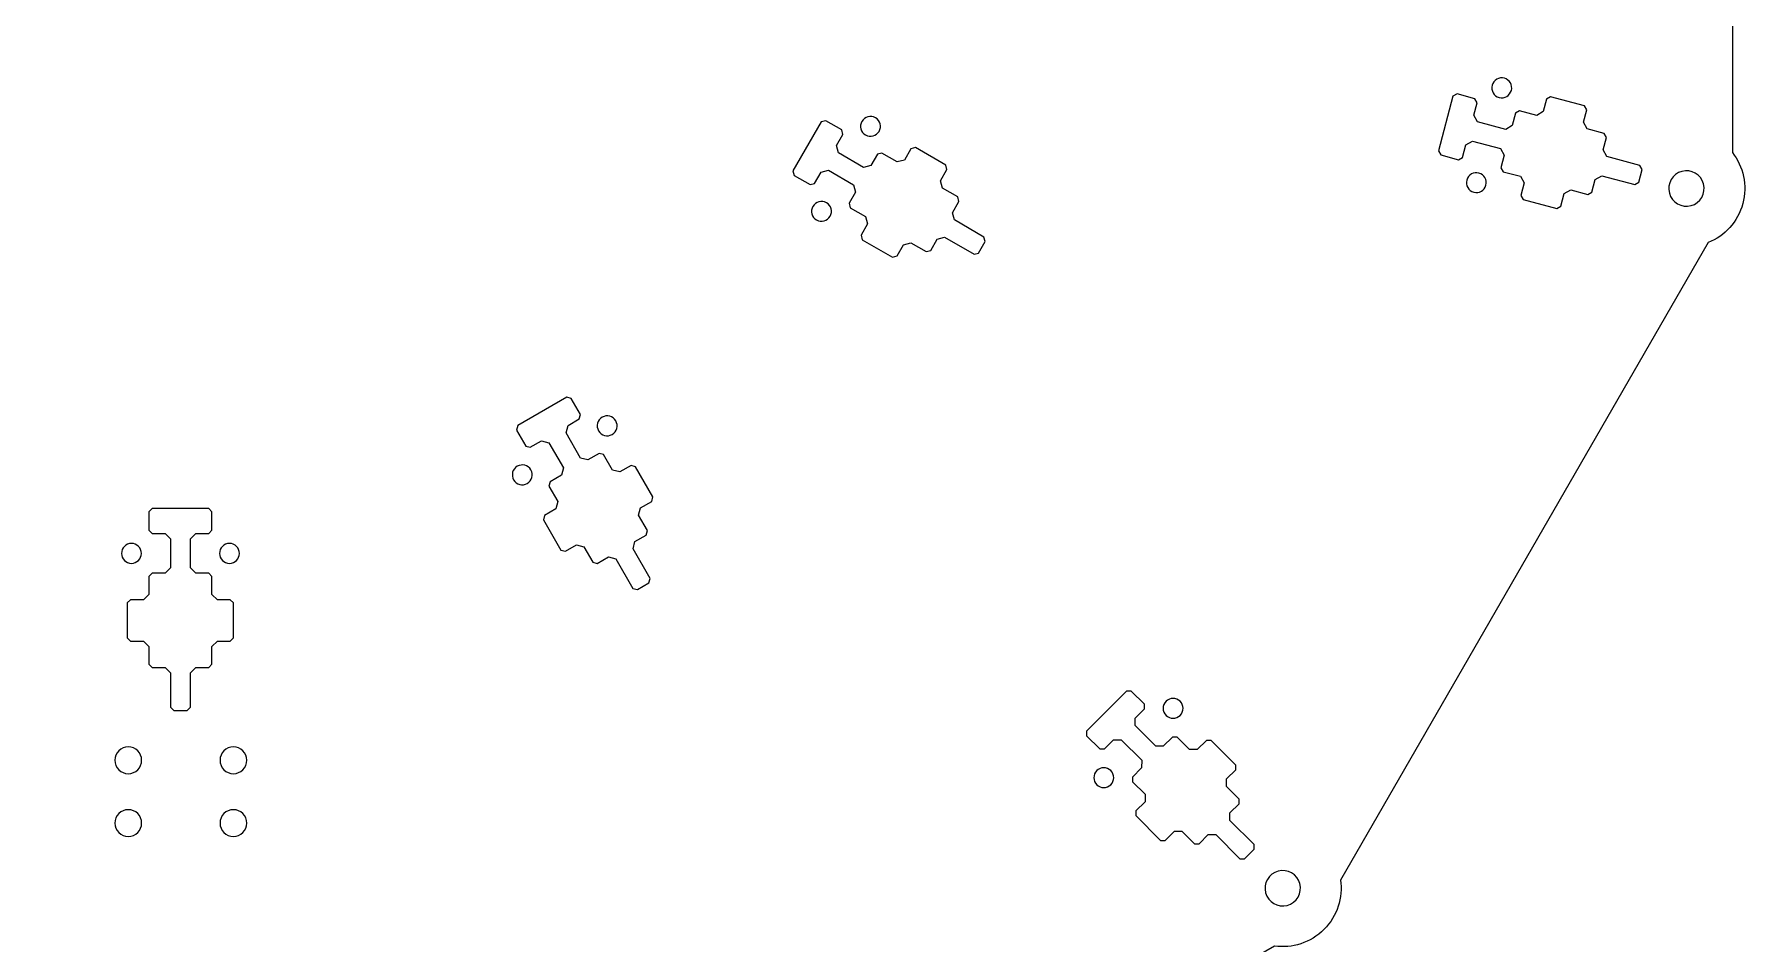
# Model space of a CAD drawing. Header units: millimetres. Extents: x -838 to 837, y -478 to 363.
# Drawn here: x -509 to -112.4, y -268.1 to -57.8 of the extents above; entities that cross this region are included whole.
import ezdxf

# ---------------------------------------------------------------- set-up
doc = ezdxf.new("R2010")
doc.units = ezdxf.units.MM
doc.header["$MEASUREMENT"] = 0
doc.layers.add('layer 1', color=7, linetype='Continuous')

msp = doc.modelspace()

# ---------------------------------------------------------------- linework, layer by layer
at = {"layer": 'layer 1', "color": 250, "lineweight": 9}
for points, knots in [([(-560.383, -359.3215), (-560.383, -359.3215), (-500.6636, -359.3215), (-500.6636, -359.3215), (-500.6636, -359.3215), (-500.6636, -359.3215), (-500.6638, -359.3213), (-500.6638, -359.3213), (-500.6638, -359.3213), (-498.8603, -359.3092), (-496.8282, -358.737), (-496.8059, -355.4042), (-496.8059, -355.4042), (-496.8059, -355.4042), (-496.8057, -334.1554), (-496.8057, -334.1554), (-496.8057, -334.1554), (-496.8057, -332.0253), (-495.139, -331.1553), (-493.2531, -331.1553), (-493.2531, -331.1553), (-493.2531, -331.1553), (-456.8051, -331.1552), (-456.8051, -331.1552), (-456.8051, -331.1552), (-455.1555, -331.1552), (-453.8048, -332.5057), (-453.8048, -334.1552), (-453.8048, -334.1552), (-453.8048, -334.1552), (-453.8053, -355.404), (-453.8053, -355.404), (-453.8053, -355.404), (-453.7758, -359.8174), (-449.9051, -359.2605), (-449.8954, -359.3215), (-449.8954, -359.3215), (-449.8954, -359.3215), (-390.1761, -359.3215), (-390.1761, -359.3215), (-390.1761, -359.3215), (-386.9491, -361.8473), (-382.6159, -362.8791), (-378.3527, -361.7368), (-378.3527, -361.7368), (-374.0895, -360.5945), (-370.8527, -357.5343), (-369.321, -353.7333), (-369.321, -353.7333), (-369.321, -353.7333), (-221.9159, -268.629), (-221.9159, -268.629), (-221.9159, -268.629), (-217.8583, -269.203), (-213.5898, -267.9299), (-210.4689, -264.809), (-210.4689, -264.809), (-207.348, -261.6881), (-206.0749, -257.4195), (-206.6489, -253.3619), (-206.6489, -253.3619), (-206.6489, -253.3619), (-121.5447, -105.9569), (-121.5447, -105.9569), (-121.5447, -105.9569), (-117.7438, -104.4252), (-114.6836, -101.1884), (-113.5413, -96.9252), (-113.5413, -96.9252), (-112.399, -92.6619), (-113.4308, -88.3286), (-115.9567, -85.1016), (-115.9567, -85.1016), (-115.9567, -85.1016), (-115.9568, 85.1075), (-115.9568, 85.1075), (-115.9568, 85.1075), (-113.4327, 88.3341), (-112.402, 92.666), (-113.5439, 96.9278), (-113.5439, 96.9278), (-114.6857, 101.189), (-117.7436, 104.4249), (-121.5422, 105.9574), (-121.5422, 105.9574), (-121.5422, 105.9574), (-206.6504, 253.3694), (-206.6504, 253.3694), (-206.6504, 253.3694), (-206.0786, 257.4251), (-207.3519, 261.6909), (-210.4712, 264.8102), (-210.4712, 264.8102), (-213.5902, 267.9292), (-217.8557, 269.2026), (-221.9111, 268.6311), (-221.9111, 268.6311), (-221.9111, 268.6311), (-369.3255, 353.7409), (-369.3255, 353.7409), (-369.3255, 353.7409), (-370.8585, 357.5384), (-374.0937, 360.5955), (-378.3541, 361.7371), (-378.3541, 361.7371), (-382.6146, 362.8787), (-386.9451, 361.8489), (-390.1714, 359.3265), (-390.1714, 359.3265), (-390.1714, 359.3265), (-560.3916, 359.3265), (-560.3916, 359.3265), (-560.3916, 359.3265), (-563.6179, 361.8485), (-567.9481, 362.8782), (-572.2084, 361.7367), (-572.2084, 361.7367), (-576.469, 360.5951), (-579.7045, 357.5378), (-581.2373, 353.74), (-581.2373, 353.74), (-581.2373, 353.74), (-728.6517, 268.6302), (-728.6517, 268.6302), (-728.6517, 268.6302), (-732.7069, 269.2015), (-736.972, 267.9281), (-740.0909, 264.8092), (-740.0909, 264.8092), (-743.2103, 261.6898), (-744.4836, 257.4238), (-743.9116, 253.3679), (-743.9116, 253.3679), (-743.9116, 253.3679), (-829.0201, 105.9556), (-829.0201, 105.9556), (-829.0201, 105.9556), (-832.8183, 104.4229), (-835.8758, 101.1873), (-837.0176, 96.9264), (-837.0176, 96.9264), (-838.1596, 92.6645), (-837.1287, 88.3325), (-834.6045, 85.1058), (-834.6045, 85.1058), (-834.6045, 85.1058), (-834.6045, -85.1078), (-834.6045, -85.1078), (-834.6045, -85.1078), (-837.1284, -88.3344), (-838.1591, -92.6662), (-837.0172, -96.9279), (-837.0172, -96.9279), (-835.875, -101.1905), (-832.8155, -104.4271), (-829.0153, -105.959), (-829.0153, -105.959), (-829.0153, -105.959), (-743.9102, -253.3655), (-743.9102, -253.3655), (-743.9102, -253.3655), (-744.4834, -257.4224), (-743.2102, -261.69), (-740.0899, -264.8103), (-740.0899, -264.8103), (-736.9691, -267.9311), (-732.7005, -269.2043), (-728.6429, -268.6303), (-728.6429, -268.6303), (-728.6429, -268.6303), (-581.2384, -353.7344), (-581.2384, -353.7344), (-581.2384, -353.7344), (-579.7066, -357.535), (-576.4699, -360.5949), (-572.207, -361.7372), (-572.207, -361.7372), (-567.9436, -362.8796), (-563.61, -361.8476), (-560.383, -359.3215)], [0, 0, 0, 0, 0.02173913, 0.02173913, 0.02173913, 0.02173913, 0.04347826, 0.04347826, 0.04347826, 0.04347826, 0.06521739, 0.06521739, 0.06521739, 0.06521739, 0.08695652, 0.08695652, 0.08695652, 0.08695652, 0.10869565, 0.10869565, 0.10869565, 0.10869565, 0.13043478, 0.13043478, 0.13043478, 0.13043478, 0.15217391, 0.15217391, 0.15217391, 0.15217391, 0.17391304, 0.17391304, 0.17391304, 0.17391304, 0.19565217, 0.19565217, 0.19565217, 0.19565217, 0.2173913, 0.2173913, 0.2173913, 0.2173913, 0.23913043, 0.23913043, 0.23913043, 0.23913043, 0.26086957, 0.26086957, 0.26086957, 0.26086957, 0.2826087, 0.2826087, 0.2826087, 0.2826087, 0.30434783, 0.30434783, 0.30434783, 0.30434783, 0.32608696, 0.32608696, 0.32608696, 0.32608696, 0.34782609, 0.34782609, 0.34782609, 0.34782609, 0.36956522, 0.36956522, 0.36956522, 0.36956522, 0.39130435, 0.39130435, 0.39130435, 0.39130435, 0.41304348, 0.41304348, 0.41304348, 0.41304348, 0.43478261, 0.43478261, 0.43478261, 0.43478261, 0.45652174, 0.45652174, 0.45652174, 0.45652174, 0.47826087, 0.47826087, 0.47826087, 0.47826087, 0.5, 0.5, 0.5, 0.5, 0.52173913, 0.52173913, 0.52173913, 0.52173913, 0.54347826, 0.54347826, 0.54347826, 0.54347826, 0.56521739, 0.56521739, 0.56521739, 0.56521739, 0.58695652, 0.58695652, 0.58695652, 0.58695652, 0.60869565, 0.60869565, 0.60869565, 0.60869565, 0.63043478, 0.63043478, 0.63043478, 0.63043478, 0.65217391, 0.65217391, 0.65217391, 0.65217391, 0.67391304, 0.67391304, 0.67391304, 0.67391304, 0.69565217, 0.69565217, 0.69565217, 0.69565217, 0.7173913, 0.7173913, 0.7173913, 0.7173913, 0.73913043, 0.73913043, 0.73913043, 0.73913043, 0.76086957, 0.76086957, 0.76086957, 0.76086957, 0.7826087, 0.7826087, 0.7826087, 0.7826087, 0.80434783, 0.80434783, 0.80434783, 0.80434783, 0.82608696, 0.82608696, 0.82608696, 0.82608696, 0.84782609, 0.84782609, 0.84782609, 0.84782609, 0.86956522, 0.86956522, 0.86956522, 0.86956522, 0.89130435, 0.89130435, 0.89130435, 0.89130435, 0.91304348, 0.91304348, 0.91304348, 0.91304348, 0.93478261, 0.93478261, 0.93478261, 0.93478261, 0.95652174, 0.95652174, 0.95652174, 0.95652174, 1, 1, 1, 1]), ([(-171.5451, -69.5604), (-171.2162, -68.3335), (-169.9554, -67.6049), (-168.7283, -67.9338), (-168.7283, -67.9338), (-167.5012, -68.2628), (-166.7729, -69.5238), (-167.1017, -70.7509), (-167.1017, -70.7509), (-167.4305, -71.978), (-168.6918, -72.7057), (-169.9187, -72.3772), (-169.9187, -72.3772), (-171.1455, -72.0484), (-171.8738, -70.7873), (-171.5451, -69.5604)], [0, 0, 0, 0, 0.2, 0.2, 0.2, 0.2, 0.4, 0.4, 0.4, 0.4, 0.6, 0.6, 0.6, 0.6, 1, 1, 1, 1]), ([(-175.7867, -76.5021), (-175.7867, -76.5021), (-174.919, -78.0192), (-174.919, -78.0192), (-174.919, -78.0192), (-174.919, -78.0192), (-168.4122, -79.7629), (-168.4122, -79.7629), (-168.4122, -79.7629), (-168.4122, -79.7629), (-166.9, -78.8831), (-166.9, -78.8831), (-166.9, -78.8831), (-166.9, -78.8831), (-166.1234, -75.9852), (-166.1234, -75.9852), (-166.1234, -75.9852), (-166.1234, -75.9852), (-165.1942, -75.4487), (-165.1942, -75.4487), (-165.1942, -75.4487), (-165.1942, -75.4487), (-161.2261, -76.5121), (-161.2261, -76.5121), (-161.2261, -76.5121), (-161.2261, -76.5121), (-159.7138, -75.6325), (-159.7138, -75.6325), (-159.7138, -75.6325), (-159.7138, -75.6325), (-158.9374, -72.7341), (-158.9374, -72.7341), (-158.9374, -72.7341), (-158.9374, -72.7341), (-158.0083, -72.1979), (-158.0083, -72.1979), (-158.0083, -72.1979), (-158.0083, -72.1979), (-150.2005, -74.2898), (-150.2005, -74.2898), (-150.2005, -74.2898), (-150.2005, -74.2898), (-149.6645, -75.2189), (-149.6645, -75.2189), (-149.6645, -75.2189), (-149.6645, -75.2189), (-150.4412, -78.117), (-150.4412, -78.117), (-150.4412, -78.117), (-150.4412, -78.117), (-149.5712, -79.6349), (-149.5712, -79.6349), (-149.5712, -79.6349), (-149.5712, -79.6349), (-145.6028, -80.6985), (-145.6028, -80.6985), (-145.6028, -80.6985), (-145.6028, -80.6985), (-145.0665, -81.6274), (-145.0665, -81.6274), (-145.0665, -81.6274), (-145.0665, -81.6274), (-145.8428, -84.5254), (-145.8428, -84.5254), (-145.8428, -84.5254), (-145.8428, -84.5254), (-144.9733, -86.0434), (-144.9733, -86.0434), (-144.9733, -86.0434), (-144.9733, -86.0434), (-137.3341, -88.0902), (-137.3341, -88.0902), (-137.3341, -88.0902), (-137.3341, -88.0902), (-136.7978, -89.0194), (-136.7978, -89.0194), (-136.7978, -89.0194), (-136.7978, -89.0194), (-137.5953, -91.997), (-137.5953, -91.997), (-137.5953, -91.997), (-137.5953, -91.997), (-138.5244, -92.5337), (-138.5244, -92.5337), (-138.5244, -92.5337), (-138.5244, -92.5337), (-146.1636, -90.4867), (-146.1636, -90.4867), (-146.1636, -90.4867), (-146.1636, -90.4867), (-147.6759, -91.3662), (-147.6759, -91.3662), (-147.6759, -91.3662), (-147.6759, -91.3662), (-148.4523, -94.2644), (-148.4523, -94.2644), (-148.4523, -94.2644), (-148.4523, -94.2644), (-149.3813, -94.8009), (-149.3813, -94.8009), (-149.3813, -94.8009), (-149.3813, -94.8009), (-153.3499, -93.7375), (-153.3499, -93.7375), (-153.3499, -93.7375), (-153.3499, -93.7375), (-154.8619, -94.617), (-154.8619, -94.617), (-154.8619, -94.617), (-154.8619, -94.617), (-155.6387, -97.5154), (-155.6387, -97.5154), (-155.6387, -97.5154), (-155.6387, -97.5154), (-156.5677, -98.0519), (-156.5677, -98.0519), (-156.5677, -98.0519), (-156.5677, -98.0519), (-164.3752, -95.9598), (-164.3752, -95.9598), (-164.3752, -95.9598), (-164.3752, -95.9598), (-164.9115, -95.0307), (-164.9115, -95.0307), (-164.9115, -95.0307), (-164.9115, -95.0307), (-164.1349, -92.1325), (-164.1349, -92.1325), (-164.1349, -92.1325), (-164.1349, -92.1325), (-165.0049, -90.6145), (-165.0049, -90.6145), (-165.0049, -90.6145), (-165.0049, -90.6145), (-168.9731, -89.5511), (-168.9731, -89.5511), (-168.9731, -89.5511), (-168.9731, -89.5511), (-169.5091, -88.6222), (-169.5091, -88.6222), (-169.5091, -88.6222), (-169.5091, -88.6222), (-168.7328, -85.7239), (-168.7328, -85.7239), (-168.7328, -85.7239), (-168.7328, -85.7239), (-169.6001, -84.2067), (-169.6001, -84.2067), (-169.6001, -84.2067), (-169.6001, -84.2067), (-176.1072, -82.4631), (-176.1072, -82.4631), (-176.1072, -82.4631), (-176.1072, -82.4631), (-177.6196, -83.3429), (-177.6196, -83.3429), (-177.6196, -83.3429), (-177.6196, -83.3429), (-178.3963, -86.2409), (-178.3963, -86.2409), (-178.3963, -86.2409), (-178.3963, -86.2409), (-179.3253, -86.7774), (-179.3253, -86.7774), (-179.3253, -86.7774), (-179.3253, -86.7774), (-183.4619, -85.6688), (-183.4619, -85.6688), (-183.4619, -85.6688), (-183.4619, -85.6688), (-183.9982, -84.7399), (-183.9982, -84.7399), (-183.9982, -84.7399), (-183.9982, -84.7399), (-180.6124, -72.1028), (-180.6124, -72.1028), (-180.6124, -72.1028), (-180.6124, -72.1028), (-179.6832, -71.5663), (-179.6832, -71.5663), (-179.6832, -71.5663), (-179.6832, -71.5663), (-175.5469, -72.6749), (-175.5469, -72.6749), (-175.5469, -72.6749), (-175.5469, -72.6749), (-175.0101, -73.6038), (-175.0101, -73.6038), (-175.0101, -73.6038), (-175.0101, -73.6038), (-175.7867, -76.5021), (-175.7867, -76.5021)], [0, 0, 0, 0, 0.02040816, 0.02040816, 0.02040816, 0.02040816, 0.04081633, 0.04081633, 0.04081633, 0.04081633, 0.06122449, 0.06122449, 0.06122449, 0.06122449, 0.08163265, 0.08163265, 0.08163265, 0.08163265, 0.10204082, 0.10204082, 0.10204082, 0.10204082, 0.12244898, 0.12244898, 0.12244898, 0.12244898, 0.14285714, 0.14285714, 0.14285714, 0.14285714, 0.16326531, 0.16326531, 0.16326531, 0.16326531, 0.18367347, 0.18367347, 0.18367347, 0.18367347, 0.20408163, 0.20408163, 0.20408163, 0.20408163, 0.2244898, 0.2244898, 0.2244898, 0.2244898, 0.24489796, 0.24489796, 0.24489796, 0.24489796, 0.26530612, 0.26530612, 0.26530612, 0.26530612, 0.28571429, 0.28571429, 0.28571429, 0.28571429, 0.30612245, 0.30612245, 0.30612245, 0.30612245, 0.32653061, 0.32653061, 0.32653061, 0.32653061, 0.34693878, 0.34693878, 0.34693878, 0.34693878, 0.36734694, 0.36734694, 0.36734694, 0.36734694, 0.3877551, 0.3877551, 0.3877551, 0.3877551, 0.40816327, 0.40816327, 0.40816327, 0.40816327, 0.42857143, 0.42857143, 0.42857143, 0.42857143, 0.44897959, 0.44897959, 0.44897959, 0.44897959, 0.46938776, 0.46938776, 0.46938776, 0.46938776, 0.48979592, 0.48979592, 0.48979592, 0.48979592, 0.51020408, 0.51020408, 0.51020408, 0.51020408, 0.53061224, 0.53061224, 0.53061224, 0.53061224, 0.55102041, 0.55102041, 0.55102041, 0.55102041, 0.57142857, 0.57142857, 0.57142857, 0.57142857, 0.59183673, 0.59183673, 0.59183673, 0.59183673, 0.6122449, 0.6122449, 0.6122449, 0.6122449, 0.63265306, 0.63265306, 0.63265306, 0.63265306, 0.65306122, 0.65306122, 0.65306122, 0.65306122, 0.67346939, 0.67346939, 0.67346939, 0.67346939, 0.69387755, 0.69387755, 0.69387755, 0.69387755, 0.71428571, 0.71428571, 0.71428571, 0.71428571, 0.73469388, 0.73469388, 0.73469388, 0.73469388, 0.75510204, 0.75510204, 0.75510204, 0.75510204, 0.7755102, 0.7755102, 0.7755102, 0.7755102, 0.79591837, 0.79591837, 0.79591837, 0.79591837, 0.81632653, 0.81632653, 0.81632653, 0.81632653, 0.83673469, 0.83673469, 0.83673469, 0.83673469, 0.85714286, 0.85714286, 0.85714286, 0.85714286, 0.87755102, 0.87755102, 0.87755102, 0.87755102, 0.89795918, 0.89795918, 0.89795918, 0.89795918, 0.91836735, 0.91836735, 0.91836735, 0.91836735, 0.93877551, 0.93877551, 0.93877551, 0.93877551, 0.95918367, 0.95918367, 0.95918367, 0.95918367, 1, 1, 1, 1]), ([(-323.3009, -83.5246), (-323.3009, -83.5246), (-322.8554, -85.2147), (-322.8554, -85.2147), (-322.8554, -85.2147), (-322.8554, -85.2147), (-317.0217, -88.583), (-317.0217, -88.583), (-317.0217, -88.583), (-317.0217, -88.583), (-315.3332, -88.1245), (-315.3332, -88.1245), (-315.3332, -88.1245), (-315.3332, -88.1245), (-313.8331, -85.5264), (-313.8331, -85.5264), (-313.8331, -85.5264), (-313.8331, -85.5264), (-312.7967, -85.2486), (-312.7967, -85.2486), (-312.7967, -85.2486), (-312.7967, -85.2486), (-309.2391, -87.3028), (-309.2391, -87.3028), (-309.2391, -87.3028), (-309.2391, -87.3028), (-307.5506, -86.8445), (-307.5506, -86.8445), (-307.5506, -86.8445), (-307.5506, -86.8445), (-306.0504, -84.2459), (-306.0504, -84.2459), (-306.0504, -84.2459), (-306.0504, -84.2459), (-305.0143, -83.9684), (-305.0143, -83.9684), (-305.0143, -83.9684), (-305.0143, -83.9684), (-298.014, -88.0098), (-298.014, -88.0098), (-298.014, -88.0098), (-298.014, -88.0098), (-297.7366, -89.0461), (-297.7366, -89.0461), (-297.7366, -89.0461), (-297.7366, -89.0461), (-299.237, -91.6444), (-299.237, -91.6444), (-299.237, -91.6444), (-299.237, -91.6444), (-298.7896, -93.3357), (-298.7896, -93.3357), (-298.7896, -93.3357), (-298.7896, -93.3357), (-295.2315, -95.3901), (-295.2315, -95.3901), (-295.2315, -95.3901), (-295.2315, -95.3901), (-294.9539, -96.4262), (-294.9539, -96.4262), (-294.9539, -96.4262), (-294.9539, -96.4262), (-296.454, -99.0246), (-296.454, -99.0246), (-296.454, -99.0246), (-296.454, -99.0246), (-296.0069, -100.7159), (-296.0069, -100.7159), (-296.0069, -100.7159), (-296.0069, -100.7159), (-289.1578, -104.6701), (-289.1578, -104.6701), (-289.1578, -104.6701), (-289.1578, -104.6701), (-288.8802, -105.7064), (-288.8802, -105.7064), (-288.8802, -105.7064), (-288.8802, -105.7064), (-290.4213, -108.3762), (-290.4213, -108.3762), (-290.4213, -108.3762), (-290.4213, -108.3762), (-291.4576, -108.654), (-291.4576, -108.654), (-291.4576, -108.654), (-291.4576, -108.654), (-298.3066, -104.6996), (-298.3066, -104.6996), (-298.3066, -104.6996), (-298.3066, -104.6996), (-299.9951, -105.1579), (-299.9951, -105.1579), (-299.9951, -105.1579), (-299.9951, -105.1579), (-301.4951, -107.7563), (-301.4951, -107.7563), (-301.4951, -107.7563), (-301.4951, -107.7563), (-302.5314, -108.0341), (-302.5314, -108.0341), (-302.5314, -108.0341), (-302.5314, -108.0341), (-306.0895, -105.9798), (-306.0895, -105.9798), (-306.0895, -105.9798), (-306.0895, -105.9798), (-307.7777, -106.438), (-307.7777, -106.438), (-307.7777, -106.438), (-307.7777, -106.438), (-309.2781, -109.0365), (-309.2781, -109.0365), (-309.2781, -109.0365), (-309.2781, -109.0365), (-310.3143, -109.3143), (-310.3143, -109.3143), (-310.3143, -109.3143), (-310.3143, -109.3143), (-317.3142, -105.2729), (-317.3142, -105.2729), (-317.3142, -105.2729), (-317.3142, -105.2729), (-317.5918, -104.2365), (-317.5918, -104.2365), (-317.5918, -104.2365), (-317.5918, -104.2365), (-316.0916, -101.6381), (-316.0916, -101.6381), (-316.0916, -101.6381), (-316.0916, -101.6381), (-316.539, -99.9467), (-316.539, -99.9467), (-316.539, -99.9467), (-316.539, -99.9467), (-320.0968, -97.8923), (-320.0968, -97.8923), (-320.0968, -97.8923), (-320.0968, -97.8923), (-320.374, -96.8565), (-320.374, -96.8565), (-320.374, -96.8565), (-320.374, -96.8565), (-318.8742, -94.2579), (-318.8742, -94.2579), (-318.8742, -94.2579), (-318.8742, -94.2579), (-319.3193, -92.5678), (-319.3193, -92.5678), (-319.3193, -92.5678), (-319.3193, -92.5678), (-325.1533, -89.1995), (-325.1533, -89.1995), (-325.1533, -89.1995), (-325.1533, -89.1995), (-326.842, -89.6579), (-326.842, -89.6579), (-326.842, -89.6579), (-326.842, -89.6579), (-328.3421, -92.2561), (-328.3421, -92.2561), (-328.3421, -92.2561), (-328.3421, -92.2561), (-329.3784, -92.5339), (-329.3784, -92.5339), (-329.3784, -92.5339), (-329.3784, -92.5339), (-333.0871, -90.3925), (-333.0871, -90.3925), (-333.0871, -90.3925), (-333.0871, -90.3925), (-333.3647, -89.3564), (-333.3647, -89.3564), (-333.3647, -89.3564), (-333.3647, -89.3564), (-326.8235, -78.0263), (-326.8235, -78.0263), (-326.8235, -78.0263), (-326.8235, -78.0263), (-325.7872, -77.7485), (-325.7872, -77.7485), (-325.7872, -77.7485), (-325.7872, -77.7485), (-322.0786, -79.8899), (-322.0786, -79.8899), (-322.0786, -79.8899), (-322.0786, -79.8899), (-321.8006, -80.9261), (-321.8006, -80.9261), (-321.8006, -80.9261), (-321.8006, -80.9261), (-323.3009, -83.5246), (-323.3009, -83.5246)], [0, 0, 0, 0, 0.02040816, 0.02040816, 0.02040816, 0.02040816, 0.04081633, 0.04081633, 0.04081633, 0.04081633, 0.06122449, 0.06122449, 0.06122449, 0.06122449, 0.08163265, 0.08163265, 0.08163265, 0.08163265, 0.10204082, 0.10204082, 0.10204082, 0.10204082, 0.12244898, 0.12244898, 0.12244898, 0.12244898, 0.14285714, 0.14285714, 0.14285714, 0.14285714, 0.16326531, 0.16326531, 0.16326531, 0.16326531, 0.18367347, 0.18367347, 0.18367347, 0.18367347, 0.20408163, 0.20408163, 0.20408163, 0.20408163, 0.2244898, 0.2244898, 0.2244898, 0.2244898, 0.24489796, 0.24489796, 0.24489796, 0.24489796, 0.26530612, 0.26530612, 0.26530612, 0.26530612, 0.28571429, 0.28571429, 0.28571429, 0.28571429, 0.30612245, 0.30612245, 0.30612245, 0.30612245, 0.32653061, 0.32653061, 0.32653061, 0.32653061, 0.34693878, 0.34693878, 0.34693878, 0.34693878, 0.36734694, 0.36734694, 0.36734694, 0.36734694, 0.3877551, 0.3877551, 0.3877551, 0.3877551, 0.40816327, 0.40816327, 0.40816327, 0.40816327, 0.42857143, 0.42857143, 0.42857143, 0.42857143, 0.44897959, 0.44897959, 0.44897959, 0.44897959, 0.46938776, 0.46938776, 0.46938776, 0.46938776, 0.48979592, 0.48979592, 0.48979592, 0.48979592, 0.51020408, 0.51020408, 0.51020408, 0.51020408, 0.53061224, 0.53061224, 0.53061224, 0.53061224, 0.55102041, 0.55102041, 0.55102041, 0.55102041, 0.57142857, 0.57142857, 0.57142857, 0.57142857, 0.59183673, 0.59183673, 0.59183673, 0.59183673, 0.6122449, 0.6122449, 0.6122449, 0.6122449, 0.63265306, 0.63265306, 0.63265306, 0.63265306, 0.65306122, 0.65306122, 0.65306122, 0.65306122, 0.67346939, 0.67346939, 0.67346939, 0.67346939, 0.69387755, 0.69387755, 0.69387755, 0.69387755, 0.71428571, 0.71428571, 0.71428571, 0.71428571, 0.73469388, 0.73469388, 0.73469388, 0.73469388, 0.75510204, 0.75510204, 0.75510204, 0.75510204, 0.7755102, 0.7755102, 0.7755102, 0.7755102, 0.79591837, 0.79591837, 0.79591837, 0.79591837, 0.81632653, 0.81632653, 0.81632653, 0.81632653, 0.83673469, 0.83673469, 0.83673469, 0.83673469, 0.85714286, 0.85714286, 0.85714286, 0.85714286, 0.87755102, 0.87755102, 0.87755102, 0.87755102, 0.89795918, 0.89795918, 0.89795918, 0.89795918, 0.91836735, 0.91836735, 0.91836735, 0.91836735, 0.93877551, 0.93877551, 0.93877551, 0.93877551, 0.95918367, 0.95918367, 0.95918367, 0.95918367, 1, 1, 1, 1]), ([(-317.4072, -77.9173), (-316.7719, -76.8173), (-315.3655, -76.4397), (-314.2653, -77.0751), (-314.2653, -77.0751), (-313.1652, -77.7105), (-312.7882, -79.117), (-313.4234, -80.2172), (-313.4234, -80.2172), (-314.0585, -81.3174), (-315.4652, -81.6939), (-316.5652, -81.0589), (-316.5652, -81.0589), (-317.6652, -80.4239), (-318.0423, -79.0172), (-317.4072, -77.9173)], [0, 0, 0, 0, 0.2, 0.2, 0.2, 0.2, 0.4, 0.4, 0.4, 0.4, 0.6, 0.6, 0.6, 0.6, 1, 1, 1, 1]), ([(-177.4173, -91.4756), (-177.0884, -90.2486), (-175.8273, -89.5207), (-174.6004, -89.8494), (-174.6004, -89.8494), (-173.3735, -90.178), (-172.6454, -91.4391), (-172.974, -92.666), (-172.974, -92.666), (-173.3027, -93.8931), (-174.5639, -94.621), (-175.7909, -94.2923), (-175.7909, -94.2923), (-177.018, -93.9636), (-177.7462, -92.7025), (-177.4173, -91.4756)], [0, 0, 0, 0, 0.2, 0.2, 0.2, 0.2, 0.4, 0.4, 0.4, 0.4, 0.6, 0.6, 0.6, 0.6, 1, 1, 1, 1]), ([(-328.7513, -97.5659), (-328.1161, -96.4658), (-326.7096, -96.089), (-325.6095, -96.7241), (-325.6095, -96.7241), (-324.5095, -97.3591), (-324.1326, -98.7657), (-324.7676, -99.8657), (-324.7676, -99.8657), (-325.4026, -100.9659), (-326.8092, -101.3426), (-327.9094, -100.7075), (-327.9094, -100.7075), (-329.0095, -100.0724), (-329.3866, -98.6659), (-328.7513, -97.5659)], [0, 0, 0, 0, 0.2, 0.2, 0.2, 0.2, 0.4, 0.4, 0.4, 0.4, 0.6, 0.6, 0.6, 0.6, 1, 1, 1, 1]), ([(-385.4229, -148.2408), (-385.4229, -148.2408), (-385.8821, -149.9272), (-385.8821, -149.9272), (-385.8821, -149.9272), (-385.8821, -149.9272), (-382.5141, -155.7611), (-382.5141, -155.7611), (-382.5141, -155.7611), (-382.5141, -155.7611), (-380.8226, -156.2083), (-380.8226, -156.2083), (-380.8226, -156.2083), (-380.8226, -156.2083), (-378.2244, -154.7083), (-378.2244, -154.7083), (-378.2244, -154.7083), (-378.2244, -154.7083), (-377.188, -154.9859), (-377.188, -154.9859), (-377.188, -154.9859), (-377.188, -154.9859), (-375.1341, -158.5437), (-375.1341, -158.5437), (-375.1341, -158.5437), (-375.1341, -158.5437), (-373.4427, -158.9911), (-373.4427, -158.9911), (-373.4427, -158.9911), (-373.4427, -158.9911), (-370.8442, -157.4907), (-370.8442, -157.4907), (-370.8442, -157.4907), (-370.8442, -157.4907), (-369.8081, -157.7685), (-369.8081, -157.7685), (-369.8081, -157.7685), (-369.8081, -157.7685), (-365.7664, -164.7686), (-365.7664, -164.7686), (-365.7664, -164.7686), (-365.7664, -164.7686), (-366.0443, -165.8047), (-366.0443, -165.8047), (-366.0443, -165.8047), (-366.0443, -165.8047), (-368.6428, -167.3047), (-368.6428, -167.3047), (-368.6428, -167.3047), (-368.6428, -167.3047), (-369.101, -168.9931), (-369.101, -168.9931), (-369.101, -168.9931), (-369.101, -168.9931), (-367.0468, -172.5513), (-367.0468, -172.5513), (-367.0468, -172.5513), (-367.0468, -172.5513), (-367.3245, -173.5874), (-367.3245, -173.5874), (-367.3245, -173.5874), (-367.3245, -173.5874), (-369.9228, -175.0877), (-369.9228, -175.0877), (-369.9228, -175.0877), (-369.9228, -175.0877), (-370.3812, -176.7759), (-370.3812, -176.7759), (-370.3812, -176.7759), (-370.3812, -176.7759), (-366.4268, -183.6249), (-366.4268, -183.6249), (-366.4268, -183.6249), (-366.4268, -183.6249), (-366.7046, -184.6612), (-366.7046, -184.6612), (-366.7046, -184.6612), (-366.7046, -184.6612), (-369.3741, -186.2027), (-369.3741, -186.2027), (-369.3741, -186.2027), (-369.3741, -186.2027), (-370.4105, -185.9252), (-370.4105, -185.9252), (-370.4105, -185.9252), (-370.4105, -185.9252), (-374.3647, -179.0761), (-374.3647, -179.0761), (-374.3647, -179.0761), (-374.3647, -179.0761), (-376.0561, -178.6287), (-376.0561, -178.6287), (-376.0561, -178.6287), (-376.0561, -178.6287), (-378.6544, -180.129), (-378.6544, -180.129), (-378.6544, -180.129), (-378.6544, -180.129), (-379.6907, -179.8514), (-379.6907, -179.8514), (-379.6907, -179.8514), (-379.6907, -179.8514), (-381.745, -176.2933), (-381.745, -176.2933), (-381.745, -176.2933), (-381.745, -176.2933), (-383.4361, -175.846), (-383.4361, -175.846), (-383.4361, -175.846), (-383.4361, -175.846), (-386.0347, -177.3462), (-386.0347, -177.3462), (-386.0347, -177.3462), (-386.0347, -177.3462), (-387.071, -177.0687), (-387.071, -177.0687), (-387.071, -177.0687), (-387.071, -177.0687), (-391.1124, -170.0687), (-391.1124, -170.0687), (-391.1124, -170.0687), (-391.1124, -170.0687), (-390.8346, -169.0324), (-390.8346, -169.0324), (-390.8346, -169.0324), (-390.8346, -169.0324), (-388.2362, -167.5322), (-388.2362, -167.5322), (-388.2362, -167.5322), (-388.2362, -167.5322), (-387.778, -165.8437), (-387.778, -165.8437), (-387.778, -165.8437), (-387.778, -165.8437), (-389.8319, -162.2857), (-389.8319, -162.2857), (-389.8319, -162.2857), (-389.8319, -162.2857), (-389.5541, -161.25), (-389.5541, -161.25), (-389.5541, -161.25), (-389.5541, -161.25), (-386.9559, -159.7495), (-386.9559, -159.7495), (-386.9559, -159.7495), (-386.9559, -159.7495), (-386.4963, -158.0633), (-386.4963, -158.0633), (-386.4963, -158.0633), (-386.4963, -158.0633), (-389.8646, -152.2292), (-389.8646, -152.2292), (-389.8646, -152.2292), (-389.8646, -152.2292), (-391.5562, -151.7819), (-391.5562, -151.7819), (-391.5562, -151.7819), (-391.5562, -151.7819), (-394.1544, -153.2819), (-394.1544, -153.2819), (-394.1544, -153.2819), (-394.1544, -153.2819), (-395.1908, -153.0044), (-395.1908, -153.0044), (-395.1908, -153.0044), (-395.1908, -153.0044), (-397.3319, -149.2955), (-397.3319, -149.2955), (-397.3319, -149.2955), (-397.3319, -149.2955), (-397.0543, -148.2594), (-397.0543, -148.2594), (-397.0543, -148.2594), (-397.0543, -148.2594), (-385.7244, -141.7178), (-385.7244, -141.7178), (-385.7244, -141.7178), (-385.7244, -141.7178), (-384.688, -141.9954), (-384.688, -141.9954), (-384.688, -141.9954), (-384.688, -141.9954), (-382.547, -145.7042), (-382.547, -145.7042), (-382.547, -145.7042), (-382.547, -145.7042), (-382.8243, -146.7406), (-382.8243, -146.7406), (-382.8243, -146.7406), (-382.8243, -146.7406), (-385.4229, -148.2408), (-385.4229, -148.2408)], [0, 0, 0, 0, 0.02040816, 0.02040816, 0.02040816, 0.02040816, 0.04081633, 0.04081633, 0.04081633, 0.04081633, 0.06122449, 0.06122449, 0.06122449, 0.06122449, 0.08163265, 0.08163265, 0.08163265, 0.08163265, 0.10204082, 0.10204082, 0.10204082, 0.10204082, 0.12244898, 0.12244898, 0.12244898, 0.12244898, 0.14285714, 0.14285714, 0.14285714, 0.14285714, 0.16326531, 0.16326531, 0.16326531, 0.16326531, 0.18367347, 0.18367347, 0.18367347, 0.18367347, 0.20408163, 0.20408163, 0.20408163, 0.20408163, 0.2244898, 0.2244898, 0.2244898, 0.2244898, 0.24489796, 0.24489796, 0.24489796, 0.24489796, 0.26530612, 0.26530612, 0.26530612, 0.26530612, 0.28571429, 0.28571429, 0.28571429, 0.28571429, 0.30612245, 0.30612245, 0.30612245, 0.30612245, 0.32653061, 0.32653061, 0.32653061, 0.32653061, 0.34693878, 0.34693878, 0.34693878, 0.34693878, 0.36734694, 0.36734694, 0.36734694, 0.36734694, 0.3877551, 0.3877551, 0.3877551, 0.3877551, 0.40816327, 0.40816327, 0.40816327, 0.40816327, 0.42857143, 0.42857143, 0.42857143, 0.42857143, 0.44897959, 0.44897959, 0.44897959, 0.44897959, 0.46938776, 0.46938776, 0.46938776, 0.46938776, 0.48979592, 0.48979592, 0.48979592, 0.48979592, 0.51020408, 0.51020408, 0.51020408, 0.51020408, 0.53061224, 0.53061224, 0.53061224, 0.53061224, 0.55102041, 0.55102041, 0.55102041, 0.55102041, 0.57142857, 0.57142857, 0.57142857, 0.57142857, 0.59183673, 0.59183673, 0.59183673, 0.59183673, 0.6122449, 0.6122449, 0.6122449, 0.6122449, 0.63265306, 0.63265306, 0.63265306, 0.63265306, 0.65306122, 0.65306122, 0.65306122, 0.65306122, 0.67346939, 0.67346939, 0.67346939, 0.67346939, 0.69387755, 0.69387755, 0.69387755, 0.69387755, 0.71428571, 0.71428571, 0.71428571, 0.71428571, 0.73469388, 0.73469388, 0.73469388, 0.73469388, 0.75510204, 0.75510204, 0.75510204, 0.75510204, 0.7755102, 0.7755102, 0.7755102, 0.7755102, 0.79591837, 0.79591837, 0.79591837, 0.79591837, 0.81632653, 0.81632653, 0.81632653, 0.81632653, 0.83673469, 0.83673469, 0.83673469, 0.83673469, 0.85714286, 0.85714286, 0.85714286, 0.85714286, 0.87755102, 0.87755102, 0.87755102, 0.87755102, 0.89795918, 0.89795918, 0.89795918, 0.89795918, 0.91836735, 0.91836735, 0.91836735, 0.91836735, 0.93877551, 0.93877551, 0.93877551, 0.93877551, 0.95918367, 0.95918367, 0.95918367, 0.95918367, 1, 1, 1, 1]), ([(-377.5151, -146.3316), (-376.415, -145.6966), (-375.0082, -146.0728), (-374.3731, -147.1732), (-374.3731, -147.1732), (-373.7381, -148.2735), (-374.1148, -149.6801), (-375.215, -150.3153), (-375.215, -150.3153), (-376.3151, -150.9505), (-377.7216, -150.5732), (-378.3568, -149.4733), (-378.3568, -149.4733), (-378.9919, -148.3734), (-378.6151, -146.9666), (-377.5151, -146.3316)], [0, 0, 0, 0, 0.2, 0.2, 0.2, 0.2, 0.4, 0.4, 0.4, 0.4, 0.6, 0.6, 0.6, 0.6, 1, 1, 1, 1]), ([(-397.1637, -157.6757), (-396.0636, -157.0406), (-394.6571, -157.4176), (-394.0219, -158.5176), (-394.0219, -158.5176), (-393.3868, -159.6175), (-393.7637, -161.0241), (-394.8636, -161.6593), (-394.8636, -161.6593), (-395.9637, -162.2946), (-397.3702, -161.9175), (-398.0054, -160.8174), (-398.0054, -160.8174), (-398.6406, -159.7173), (-398.2639, -158.3107), (-397.1637, -157.6757)], [0, 0, 0, 0, 0.2, 0.2, 0.2, 0.2, 0.4, 0.4, 0.4, 0.4, 0.6, 0.6, 0.6, 0.6, 1, 1, 1, 1]), ([(-471.5802, -173.2257), (-471.5802, -173.2257), (-472.8211, -174.4566), (-472.8211, -174.4566), (-472.8211, -174.4566), (-472.8211, -174.4566), (-472.8213, -181.1929), (-472.8213, -181.1929), (-472.8213, -181.1929), (-472.8213, -181.1929), (-471.58, -182.4259), (-471.58, -182.4259), (-471.58, -182.4259), (-471.58, -182.4259), (-468.5799, -182.426), (-468.5799, -182.426), (-468.5799, -182.426), (-468.5799, -182.426), (-467.8211, -183.1846), (-467.8211, -183.1846), (-467.8211, -183.1846), (-467.8211, -183.1846), (-467.8213, -187.2927), (-467.8213, -187.2927), (-467.8213, -187.2927), (-467.8213, -187.2927), (-466.5802, -188.5258), (-466.5802, -188.5258), (-466.5802, -188.5258), (-466.5802, -188.5258), (-463.5796, -188.5257), (-463.5796, -188.5257), (-463.5796, -188.5257), (-463.5796, -188.5257), (-462.8213, -189.2843), (-462.8213, -189.2843), (-462.8213, -189.2843), (-462.8213, -189.2843), (-462.8211, -197.3674), (-462.8211, -197.3674), (-462.8211, -197.3674), (-462.8211, -197.3674), (-463.5798, -198.1258), (-463.5798, -198.1258), (-463.5798, -198.1258), (-463.5798, -198.1258), (-466.5802, -198.1256), (-466.5802, -198.1256), (-466.5802, -198.1256), (-466.5802, -198.1256), (-467.8212, -199.3587), (-467.8212, -199.3587), (-467.8212, -199.3587), (-467.8212, -199.3587), (-467.8213, -203.4673), (-467.8213, -203.4673), (-467.8213, -203.4673), (-467.8213, -203.4673), (-468.5798, -204.2257), (-468.5798, -204.2257), (-468.5798, -204.2257), (-468.5798, -204.2257), (-471.5802, -204.2258), (-471.5802, -204.2258), (-471.5802, -204.2258), (-471.5802, -204.2258), (-472.8213, -205.4587), (-472.8213, -205.4587), (-472.8213, -205.4587), (-472.8213, -205.4587), (-472.8212, -213.3673), (-472.8212, -213.3673), (-472.8212, -213.3673), (-472.8212, -213.3673), (-473.5799, -214.1258), (-473.5799, -214.1258), (-473.5799, -214.1258), (-473.5799, -214.1258), (-476.6625, -214.1261), (-476.6625, -214.1261), (-476.6625, -214.1261), (-476.6625, -214.1261), (-477.4213, -213.3675), (-477.4213, -213.3675), (-477.4213, -213.3675), (-477.4213, -213.3675), (-477.4212, -205.4589), (-477.4212, -205.4589), (-477.4212, -205.4589), (-477.4212, -205.4589), (-478.6623, -204.2258), (-478.6623, -204.2258), (-478.6623, -204.2258), (-478.6623, -204.2258), (-481.6626, -204.2259), (-481.6626, -204.2259), (-481.6626, -204.2259), (-481.6626, -204.2259), (-482.4213, -203.4674), (-482.4213, -203.4674), (-482.4213, -203.4674), (-482.4213, -203.4674), (-482.4213, -199.3588), (-482.4213, -199.3588), (-482.4213, -199.3588), (-482.4213, -199.3588), (-483.6622, -198.1259), (-483.6622, -198.1259), (-483.6622, -198.1259), (-483.6622, -198.1259), (-486.6628, -198.1258), (-486.6628, -198.1258), (-486.6628, -198.1258), (-486.6628, -198.1258), (-487.4215, -197.3673), (-487.4215, -197.3673), (-487.4215, -197.3673), (-487.4215, -197.3673), (-487.4214, -189.2845), (-487.4214, -189.2845), (-487.4214, -189.2845), (-487.4214, -189.2845), (-486.6627, -188.5259), (-486.6627, -188.5259), (-486.6627, -188.5259), (-486.6627, -188.5259), (-483.6623, -188.5259), (-483.6623, -188.5259), (-483.6623, -188.5259), (-483.6623, -188.5259), (-482.4212, -187.2927), (-482.4212, -187.2927), (-482.4212, -187.2927), (-482.4212, -187.2927), (-482.421, -183.1844), (-482.421, -183.1844), (-482.421, -183.1844), (-482.421, -183.1844), (-481.6625, -182.4264), (-481.6625, -182.4264), (-481.6625, -182.4264), (-481.6625, -182.4264), (-478.6622, -182.426), (-478.6622, -182.426), (-478.6622, -182.426), (-478.6622, -182.426), (-477.4211, -181.1955), (-477.4211, -181.1955), (-477.4211, -181.1955), (-477.4211, -181.1955), (-477.421, -174.4589), (-477.421, -174.4589), (-477.421, -174.4589), (-477.421, -174.4589), (-478.6624, -173.2257), (-478.6624, -173.2257), (-478.6624, -173.2257), (-478.6624, -173.2257), (-481.6625, -173.2257), (-481.6625, -173.2257), (-481.6625, -173.2257), (-481.6625, -173.2257), (-482.4213, -172.4671), (-482.4213, -172.4671), (-482.4213, -172.4671), (-482.4213, -172.4671), (-482.4211, -168.1846), (-482.4211, -168.1846), (-482.4211, -168.1846), (-482.4211, -168.1846), (-481.6626, -167.4261), (-481.6626, -167.4261), (-481.6626, -167.4261), (-481.6626, -167.4261), (-468.5798, -167.4259), (-468.5798, -167.4259), (-468.5798, -167.4259), (-468.5798, -167.4259), (-467.8211, -168.1845), (-467.8211, -168.1845), (-467.8211, -168.1845), (-467.8211, -168.1845), (-467.8213, -172.4669), (-467.8213, -172.4669), (-467.8213, -172.4669), (-467.8213, -172.4669), (-468.5797, -173.2258), (-468.5797, -173.2258), (-468.5797, -173.2258), (-468.5797, -173.2258), (-471.5802, -173.2257), (-471.5802, -173.2257)], [0, 0, 0, 0, 0.02040816, 0.02040816, 0.02040816, 0.02040816, 0.04081633, 0.04081633, 0.04081633, 0.04081633, 0.06122449, 0.06122449, 0.06122449, 0.06122449, 0.08163265, 0.08163265, 0.08163265, 0.08163265, 0.10204082, 0.10204082, 0.10204082, 0.10204082, 0.12244898, 0.12244898, 0.12244898, 0.12244898, 0.14285714, 0.14285714, 0.14285714, 0.14285714, 0.16326531, 0.16326531, 0.16326531, 0.16326531, 0.18367347, 0.18367347, 0.18367347, 0.18367347, 0.20408163, 0.20408163, 0.20408163, 0.20408163, 0.2244898, 0.2244898, 0.2244898, 0.2244898, 0.24489796, 0.24489796, 0.24489796, 0.24489796, 0.26530612, 0.26530612, 0.26530612, 0.26530612, 0.28571429, 0.28571429, 0.28571429, 0.28571429, 0.30612245, 0.30612245, 0.30612245, 0.30612245, 0.32653061, 0.32653061, 0.32653061, 0.32653061, 0.34693878, 0.34693878, 0.34693878, 0.34693878, 0.36734694, 0.36734694, 0.36734694, 0.36734694, 0.3877551, 0.3877551, 0.3877551, 0.3877551, 0.40816327, 0.40816327, 0.40816327, 0.40816327, 0.42857143, 0.42857143, 0.42857143, 0.42857143, 0.44897959, 0.44897959, 0.44897959, 0.44897959, 0.46938776, 0.46938776, 0.46938776, 0.46938776, 0.48979592, 0.48979592, 0.48979592, 0.48979592, 0.51020408, 0.51020408, 0.51020408, 0.51020408, 0.53061224, 0.53061224, 0.53061224, 0.53061224, 0.55102041, 0.55102041, 0.55102041, 0.55102041, 0.57142857, 0.57142857, 0.57142857, 0.57142857, 0.59183673, 0.59183673, 0.59183673, 0.59183673, 0.6122449, 0.6122449, 0.6122449, 0.6122449, 0.63265306, 0.63265306, 0.63265306, 0.63265306, 0.65306122, 0.65306122, 0.65306122, 0.65306122, 0.67346939, 0.67346939, 0.67346939, 0.67346939, 0.69387755, 0.69387755, 0.69387755, 0.69387755, 0.71428571, 0.71428571, 0.71428571, 0.71428571, 0.73469388, 0.73469388, 0.73469388, 0.73469388, 0.75510204, 0.75510204, 0.75510204, 0.75510204, 0.7755102, 0.7755102, 0.7755102, 0.7755102, 0.79591837, 0.79591837, 0.79591837, 0.79591837, 0.81632653, 0.81632653, 0.81632653, 0.81632653, 0.83673469, 0.83673469, 0.83673469, 0.83673469, 0.85714286, 0.85714286, 0.85714286, 0.85714286, 0.87755102, 0.87755102, 0.87755102, 0.87755102, 0.89795918, 0.89795918, 0.89795918, 0.89795918, 0.91836735, 0.91836735, 0.91836735, 0.91836735, 0.93877551, 0.93877551, 0.93877551, 0.93877551, 0.95918367, 0.95918367, 0.95918367, 0.95918367, 1, 1, 1, 1]), ([(-486.4655, -175.5262), (-485.1952, -175.5262), (-484.1657, -176.5559), (-484.1656, -177.8262), (-484.1656, -177.8262), (-484.1655, -179.0963), (-485.1952, -180.126), (-486.4654, -180.1261), (-486.4654, -180.1261), (-487.7357, -180.1262), (-488.7652, -179.0964), (-488.7653, -177.8261), (-488.7653, -177.8261), (-488.7653, -176.5558), (-487.7358, -175.526), (-486.4655, -175.5262)], [0, 0, 0, 0, 0.2, 0.2, 0.2, 0.2, 0.4, 0.4, 0.4, 0.4, 0.6, 0.6, 0.6, 0.6, 1, 1, 1, 1]), ([(-463.7773, -175.5262), (-462.507, -175.5263), (-461.4768, -176.5555), (-461.477, -177.826), (-461.477, -177.826), (-461.4772, -179.0964), (-462.5068, -180.1262), (-463.7772, -180.1262), (-463.7772, -180.1262), (-465.0475, -180.1263), (-466.0769, -179.0963), (-466.077, -177.8261), (-466.077, -177.8261), (-466.0771, -176.556), (-465.0474, -175.5261), (-463.7773, -175.5262)], [0, 0, 0, 0, 0.2, 0.2, 0.2, 0.2, 0.4, 0.4, 0.4, 0.4, 0.6, 0.6, 0.6, 0.6, 1, 1, 1, 1]), ([(-254.1619, -215.9163), (-254.1619, -215.9163), (-254.169, -217.664), (-254.169, -217.664), (-254.169, -217.664), (-254.169, -217.664), (-249.4058, -222.4275), (-249.4058, -222.4275), (-249.4058, -222.4275), (-249.4058, -222.4275), (-247.6562, -222.4216), (-247.6562, -222.4216), (-247.6562, -222.4216), (-247.6562, -222.4216), (-245.5348, -220.3003), (-245.5348, -220.3003), (-245.5348, -220.3003), (-245.5348, -220.3003), (-244.4619, -220.3002), (-244.4619, -220.3002), (-244.4619, -220.3002), (-244.4619, -220.3002), (-241.5571, -223.2052), (-241.5571, -223.2052), (-241.5571, -223.2052), (-241.5571, -223.2052), (-239.8075, -223.1996), (-239.8075, -223.1996), (-239.8075, -223.1996), (-239.8075, -223.1996), (-237.6859, -221.0777), (-237.6859, -221.0777), (-237.6859, -221.0777), (-237.6859, -221.0777), (-236.6132, -221.0779), (-236.6132, -221.0779), (-236.6132, -221.0779), (-236.6132, -221.0779), (-230.8975, -226.7935), (-230.8975, -226.7935), (-230.8975, -226.7935), (-230.8975, -226.7935), (-230.8978, -227.8661), (-230.8978, -227.8661), (-230.8978, -227.8661), (-230.8978, -227.8661), (-233.0195, -229.9876), (-233.0195, -229.9876), (-233.0195, -229.9876), (-233.0195, -229.9876), (-233.025, -231.737), (-233.025, -231.737), (-233.025, -231.737), (-233.025, -231.737), (-230.12, -234.6424), (-230.12, -234.6424), (-230.12, -234.6424), (-230.12, -234.6424), (-230.12, -235.715), (-230.12, -235.715), (-230.12, -235.715), (-230.12, -235.715), (-232.2414, -237.8366), (-232.2414, -237.8366), (-232.2414, -237.8366), (-232.2414, -237.8366), (-232.2474, -239.586), (-232.2474, -239.586), (-232.2474, -239.586), (-232.2474, -239.586), (-226.6551, -245.1781), (-226.6551, -245.1781), (-226.6551, -245.1781), (-226.6551, -245.1781), (-226.6551, -246.251), (-226.6551, -246.251), (-226.6551, -246.251), (-226.6551, -246.251), (-228.8347, -248.4309), (-228.8347, -248.4309), (-228.8347, -248.4309), (-228.8347, -248.4309), (-229.9076, -248.4311), (-229.9076, -248.4311), (-229.9076, -248.4311), (-229.9076, -248.4311), (-235.4998, -242.8388), (-235.4998, -242.8388), (-235.4998, -242.8388), (-235.4998, -242.8388), (-237.2493, -242.8444), (-237.2493, -242.8444), (-237.2493, -242.8444), (-237.2493, -242.8444), (-239.3708, -244.9661), (-239.3708, -244.9661), (-239.3708, -244.9661), (-239.3708, -244.9661), (-240.4435, -244.9662), (-240.4435, -244.9662), (-240.4435, -244.9662), (-240.4435, -244.9662), (-243.3488, -242.061), (-243.3488, -242.061), (-243.3488, -242.061), (-243.3488, -242.061), (-245.098, -242.0666), (-245.098, -242.0666), (-245.098, -242.0666), (-245.098, -242.0666), (-247.2198, -244.1883), (-247.2198, -244.1883), (-247.2198, -244.1883), (-247.2198, -244.1883), (-248.2926, -244.1884), (-248.2926, -244.1884), (-248.2926, -244.1884), (-248.2926, -244.1884), (-254.0081, -238.4729), (-254.0081, -238.4729), (-254.0081, -238.4729), (-254.0081, -238.4729), (-254.008, -237.4001), (-254.008, -237.4001), (-254.008, -237.4001), (-254.008, -237.4001), (-251.8863, -235.2785), (-251.8863, -235.2785), (-251.8863, -235.2785), (-251.8863, -235.2785), (-251.8808, -233.5289), (-251.8808, -233.5289), (-251.8808, -233.5289), (-251.8808, -233.5289), (-254.7856, -230.6238), (-254.7856, -230.6238), (-254.7856, -230.6238), (-254.7856, -230.6238), (-254.7854, -229.5514), (-254.7854, -229.5514), (-254.7854, -229.5514), (-254.7854, -229.5514), (-252.664, -227.4295), (-252.664, -227.4295), (-252.664, -227.4295), (-252.664, -227.4295), (-252.6565, -225.6819), (-252.6565, -225.6819), (-252.6565, -225.6819), (-252.6565, -225.6819), (-257.4199, -220.9184), (-257.4199, -220.9184), (-257.4199, -220.9184), (-257.4199, -220.9184), (-259.1697, -220.9241), (-259.1697, -220.9241), (-259.1697, -220.9241), (-259.1697, -220.9241), (-261.2912, -223.0455), (-261.2912, -223.0455), (-261.2912, -223.0455), (-261.2912, -223.0455), (-262.3641, -223.0457), (-262.3641, -223.0457), (-262.3641, -223.0457), (-262.3641, -223.0457), (-265.3922, -220.0173), (-265.3922, -220.0173), (-265.3922, -220.0173), (-265.3922, -220.0173), (-265.3922, -218.9447), (-265.3922, -218.9447), (-265.3922, -218.9447), (-265.3922, -218.9447), (-256.1414, -209.6935), (-256.1414, -209.6935), (-256.1414, -209.6935), (-256.1414, -209.6935), (-255.0685, -209.6935), (-255.0685, -209.6935), (-255.0685, -209.6935), (-255.0685, -209.6935), (-252.0406, -212.7217), (-252.0406, -212.7217), (-252.0406, -212.7217), (-252.0406, -212.7217), (-252.0402, -213.7946), (-252.0402, -213.7946), (-252.0402, -213.7946), (-252.0402, -213.7946), (-254.1619, -215.9163), (-254.1619, -215.9163)], [0, 0, 0, 0, 0.02040816, 0.02040816, 0.02040816, 0.02040816, 0.04081633, 0.04081633, 0.04081633, 0.04081633, 0.06122449, 0.06122449, 0.06122449, 0.06122449, 0.08163265, 0.08163265, 0.08163265, 0.08163265, 0.10204082, 0.10204082, 0.10204082, 0.10204082, 0.12244898, 0.12244898, 0.12244898, 0.12244898, 0.14285714, 0.14285714, 0.14285714, 0.14285714, 0.16326531, 0.16326531, 0.16326531, 0.16326531, 0.18367347, 0.18367347, 0.18367347, 0.18367347, 0.20408163, 0.20408163, 0.20408163, 0.20408163, 0.2244898, 0.2244898, 0.2244898, 0.2244898, 0.24489796, 0.24489796, 0.24489796, 0.24489796, 0.26530612, 0.26530612, 0.26530612, 0.26530612, 0.28571429, 0.28571429, 0.28571429, 0.28571429, 0.30612245, 0.30612245, 0.30612245, 0.30612245, 0.32653061, 0.32653061, 0.32653061, 0.32653061, 0.34693878, 0.34693878, 0.34693878, 0.34693878, 0.36734694, 0.36734694, 0.36734694, 0.36734694, 0.3877551, 0.3877551, 0.3877551, 0.3877551, 0.40816327, 0.40816327, 0.40816327, 0.40816327, 0.42857143, 0.42857143, 0.42857143, 0.42857143, 0.44897959, 0.44897959, 0.44897959, 0.44897959, 0.46938776, 0.46938776, 0.46938776, 0.46938776, 0.48979592, 0.48979592, 0.48979592, 0.48979592, 0.51020408, 0.51020408, 0.51020408, 0.51020408, 0.53061224, 0.53061224, 0.53061224, 0.53061224, 0.55102041, 0.55102041, 0.55102041, 0.55102041, 0.57142857, 0.57142857, 0.57142857, 0.57142857, 0.59183673, 0.59183673, 0.59183673, 0.59183673, 0.6122449, 0.6122449, 0.6122449, 0.6122449, 0.63265306, 0.63265306, 0.63265306, 0.63265306, 0.65306122, 0.65306122, 0.65306122, 0.65306122, 0.67346939, 0.67346939, 0.67346939, 0.67346939, 0.69387755, 0.69387755, 0.69387755, 0.69387755, 0.71428571, 0.71428571, 0.71428571, 0.71428571, 0.73469388, 0.73469388, 0.73469388, 0.73469388, 0.75510204, 0.75510204, 0.75510204, 0.75510204, 0.7755102, 0.7755102, 0.7755102, 0.7755102, 0.79591837, 0.79591837, 0.79591837, 0.79591837, 0.81632653, 0.81632653, 0.81632653, 0.81632653, 0.83673469, 0.83673469, 0.83673469, 0.83673469, 0.85714286, 0.85714286, 0.85714286, 0.85714286, 0.87755102, 0.87755102, 0.87755102, 0.87755102, 0.89795918, 0.89795918, 0.89795918, 0.89795918, 0.91836735, 0.91836735, 0.91836735, 0.91836735, 0.93877551, 0.93877551, 0.93877551, 0.93877551, 0.95918367, 0.95918367, 0.95918367, 0.95918367, 1, 1, 1, 1]), ([(-247.0177, -212.0254), (-246.1194, -211.1273), (-244.6632, -211.1267), (-243.765, -212.0251), (-243.765, -212.0251), (-242.8668, -212.9236), (-242.8666, -214.3798), (-243.7649, -215.2781), (-243.7649, -215.2781), (-244.6632, -216.1764), (-246.1194, -216.1759), (-247.0176, -215.2779), (-247.0176, -215.2779), (-247.9157, -214.3799), (-247.9159, -212.9235), (-247.0177, -212.0254)], [0, 0, 0, 0, 0.2, 0.2, 0.2, 0.2, 0.4, 0.4, 0.4, 0.4, 0.6, 0.6, 0.6, 0.6, 1, 1, 1, 1]), ([(-263.0608, -228.0684), (-262.1625, -227.1702), (-260.7063, -227.1704), (-259.8081, -228.0685), (-259.8081, -228.0685), (-258.9099, -228.9665), (-258.91, -230.4227), (-259.808, -231.321), (-259.808, -231.321), (-260.7061, -232.2193), (-262.1624, -232.2191), (-263.0606, -231.3209), (-263.0606, -231.3209), (-263.9589, -230.4227), (-263.9591, -228.9665), (-263.0608, -228.0684)], [0, 0, 0, 0, 0.2, 0.2, 0.2, 0.2, 0.4, 0.4, 0.4, 0.4, 0.6, 0.6, 0.6, 0.6, 1, 1, 1, 1])]:
    msp.add_open_spline(points, degree=3, knots=knots, dxfattribs=at)
at = {"layer": 'layer 1', "color": 1, "lineweight": 9}
for points in [[(-122.6211, -92.3698), (-122.0376, -94.5472), (-123.3425, -96.8079), (-125.52, -97.3912), (-125.52, -97.3912), (-127.6975, -97.9746), (-129.9582, -96.6697), (-130.5416, -94.4921), (-130.5416, -94.4921), (-131.1251, -92.3145), (-129.82, -90.0541), (-127.6423, -89.4707), (-127.6423, -89.4707), (-125.4649, -88.8872), (-123.2045, -90.1924), (-122.6211, -92.3698)], [(-216.0546, -254.2018), (-215.4711, -256.3792), (-216.776, -258.6399), (-218.9535, -259.2232), (-218.9535, -259.2232), (-221.131, -259.8066), (-223.3917, -258.5017), (-223.9751, -256.3241), (-223.9751, -256.3241), (-224.5586, -254.1465), (-223.2535, -251.8861), (-221.0758, -251.3027), (-221.0758, -251.3027), (-218.8984, -250.7192), (-216.638, -252.0244), (-216.0546, -254.2018)]]:
    msp.add_open_spline(points, degree=3, knots=[0, 0, 0, 0, 0.2, 0.2, 0.2, 0.2, 0.4, 0.4, 0.4, 0.4, 0.6, 0.6, 0.6, 0.6, 1, 1, 1, 1], dxfattribs=at)
at = {"layer": 'layer 1', "lineweight": 9}
for points in [[(-490.2998, -225.6725), (-490.2998, -223.9604), (-488.9119, -222.5725), (-487.1998, -222.5725), (-487.1998, -222.5725), (-485.4877, -222.5725), (-484.0998, -223.9604), (-484.0998, -225.6725), (-484.0998, -225.6725), (-484.0998, -227.3846), (-485.4877, -228.7725), (-487.1998, -228.7725), (-487.1998, -228.7725), (-488.9119, -228.7725), (-490.2998, -227.3846), (-490.2998, -225.6725)], [(-465.9581, -225.6725), (-465.9581, -223.9604), (-464.5702, -222.5725), (-462.8581, -222.5725), (-462.8581, -222.5725), (-461.146, -222.5725), (-459.7581, -223.9604), (-459.7581, -225.6725), (-459.7581, -225.6725), (-459.7581, -227.3846), (-461.146, -228.7725), (-462.8581, -228.7725), (-462.8581, -228.7725), (-464.5702, -228.7725), (-465.9581, -227.3846), (-465.9581, -225.6725)], [(-490.2998, -240.1954), (-490.2998, -238.4833), (-488.9119, -237.0954), (-487.1998, -237.0954), (-487.1998, -237.0954), (-485.4877, -237.0954), (-484.0998, -238.4833), (-484.0998, -240.1954), (-484.0998, -240.1954), (-484.0998, -241.9075), (-485.4877, -243.2954), (-487.1998, -243.2954), (-487.1998, -243.2954), (-488.9119, -243.2954), (-490.2998, -241.9075), (-490.2998, -240.1954)], [(-465.9581, -240.1954), (-465.9581, -238.4833), (-464.5702, -237.0954), (-462.8581, -237.0954), (-462.8581, -237.0954), (-461.146, -237.0954), (-459.7581, -238.4833), (-459.7581, -240.1954), (-459.7581, -240.1954), (-459.7581, -241.9075), (-461.146, -243.2954), (-462.8581, -243.2954), (-462.8581, -243.2954), (-464.5702, -243.2954), (-465.9581, -241.9075), (-465.9581, -240.1954)]]:
    msp.add_open_spline(points, degree=3, knots=[0, 0, 0, 0, 0.2, 0.2, 0.2, 0.2, 0.4, 0.4, 0.4, 0.4, 0.6, 0.6, 0.6, 0.6, 1, 1, 1, 1], dxfattribs=at)

doc.saveas('drawing.dxf')
